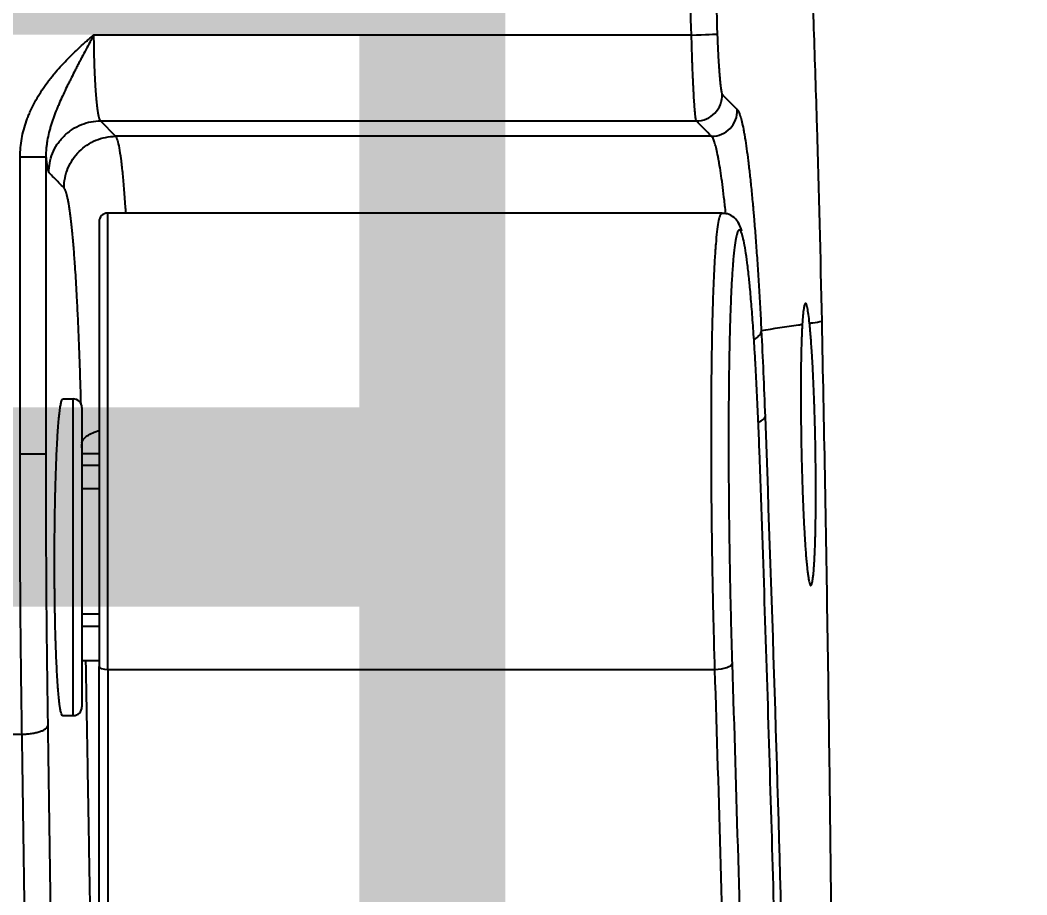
# Model space of a CAD drawing. Header units: millimetres. Extents: x -33000 to 294000, y 0 to 42408.
# Drawn here: x 231833.7 to 231892.2, y 17671 to 17721.8 of the extents above; entities that cross this region are included whole.
import ezdxf
from ezdxf.enums import TextEntityAlignment as Align

# ---------------------------------------------------------------- set-up
doc = ezdxf.new("R2010")
doc.units = ezdxf.units.MM
doc.header["$LTSCALE"] = 50
doc.layers.add('arch', color=8, linetype='Continuous')
doc.layers.add('실명', color=9, linetype='Continuous')
doc.styles.add('FORTELINE', font='malgun.ttf')

# ---------------------------------------------------------------- blocks, each defined once
blk = doc.blocks.new('A$C154C3404')
at = {"linetype": 'Continuous'}
for p, q in [((-233.208, -154.98), (-233.208, -155.6)), ((-214.808, -154.994), (-214.808, -155.6)), ((-233.208, -155.6), (-214.808, -155.6)), ((-215.308, -156.1), (-232.708, -156.1)), ((-230.008, -156.1), (-230.008, -157.101)), ((-228.008, -156.1), (-228.008, -157.101)), ((-227.292, -156.1), (-227.292, -157.101)), ((-220.008, -156.1), (-220.008, -157.101)), ((-218.653, -156.1), (-218.653, -157.101)), ((-218.008, -157.101), (-218.008, -156.1)), ((-255.25, -157.101), (-230.364, -157.101)), ((-204.508, -157.101), (-230.364, -157.101)), ((-198.65, -157.176), (-199.545, -158.058)), ((-198.65, -157.176), (-198.65, -191.82)), ((-230.527, -157.601), (-255.413, -157.601)), ((-230.527, -157.601), (-204.008, -157.601)), ((-204.008, -193.319), (-204.008, -157.601)), ((-199.545, -192.702), (-199.545, -158.058))]:
    blk.add_line(p, q, dxfattribs=at)
for centre, start, end in [((-232.708, -155.6), 180, 270), ((-215.308, -155.6), 270, 0), ((-204.508, -157.601), 0, 90)]:
    blk.add_arc(centre, 0.5, start, end, dxfattribs=at)
for centre, major_axis, ratio, start_param, end_param in [((-230.364, -157.601), (0, 0.5), 0.325982, 0, 1.570796), ((-197.152, -191.82), (1.053, -1.068), 0.997302, 3.935293, 5.53518), ((-193.657, -191.537), (0.053, -1.499), 0.00001, 4.712414, 6.233299), ((-230.201, -192.897), (0.032, -0.999), 0.32583, 4.701943, 6.230343), ((-198.047, -192.702), (1.053, -1.068), 0.997304, 3.935721, 5.534739), ((-215.872, -194.313), (0.055, -1.499), 0.325788, 5.548218, 6.230342)]:
    blk.add_ellipse(centre, major_axis=major_axis, ratio=ratio, start_param=start_param, end_param=end_param, dxfattribs=at)
for points, degree in [([(-234.291, 152.618), (-234.291, -152.618)], 1), ([(-217.991, -152.509), (-212.241, -152.514), (-206.49, -152.513), (-200.74, -152.51)], 3), ([(-200.734, -154.008), (-206.487, -154.011), (-212.24, -154.012), (-217.993, -154.007)], 3), ([(-218.008, -156.111), (-217.82, -156.108), (-217.631, -156.104), (-217.443, -156.101)], 3), ([(-193.657, -191.537), (-193.657, -179.952), (-193.657, -168.367), (-193.657, -156.782)], 3), ([(-230.527, -157.601), (-230.527, -169.366), (-230.527, -181.132), (-230.527, -192.897)], 3), ([(-199.545, -192.702), (-199.247, -192.408), (-198.948, -192.114), (-198.65, -191.82)], 3), ([(-253.26, -193.547), (-245.682, -193.357), (-238.104, -193.14), (-230.527, -192.897)], 3), ([(-230.186, -193.896), (-237.766, -194.139), (-245.345, -194.356), (-252.926, -194.546)], 3), ([(-210.825, -195.593), (-211.62, -195.634), (-213.252, -195.711), (-214.966, -195.779), (-215.843, -195.811)], 3), ([(-210.825, -195.593), (-210.717, -196.315), (-210.609, -197.038), (-210.501, -197.76)], 3), ([(-210.501, -197.76), (-210.49, -197.831), (-210.48, -197.902), (-210.469, -197.974)], 3), ([(-210.406, -198.398), (-210.396, -198.464), (-210.386, -198.531), (-210.376, -198.597)], 3), ([(-210.376, -198.597), (-210.35, -198.772), (-210.323, -198.948), (-210.297, -199.123)], 3)]:
    blk.add_open_spline(points, degree=degree, dxfattribs=at)
for points, knots in [([(-255.805, -152.905), (-252.219, -152.864), (-248.633, -152.82), (-241.462, -152.724), (-237.876, -152.673), (-234.29, -152.618)], [0, 0, 0, 0, 0.5, 0.5, 1, 1, 1, 1]), ([(-234.291, -152.618), (-233.963, -152.613), (-233.307, -152.604), (-232.649, -152.594), (-231.99, -152.585), (-231.659, -152.581), (-230.997, -152.572), (-230.665, -152.568), (-229.999, -152.56), (-229.665, -152.556), (-228.994, -152.549), (-228.658, -152.545), (-228.152, -152.54), (-227.982, -152.539), (-227.643, -152.536), (-227.473, -152.535), (-226.963, -152.53), (-226.622, -152.528), (-225.939, -152.523), (-225.597, -152.521), (-224.911, -152.518), (-224.567, -152.516), (-223.878, -152.514), (-223.533, -152.513), (-223.015, -152.511), (-222.842, -152.511), (-222.496, -152.51), (-222.323, -152.51), (-221.803, -152.509), (-221.457, -152.508), (-220.764, -152.508), (-220.418, -152.508), (-219.725, -152.508), (-219.032, -152.508), (-218.338, -152.508), (-217.991, -152.509)], [0, 0, 0, 0, 0.0625, 0.125, 0.125, 0.1875, 0.1875, 0.25, 0.25, 0.3125, 0.3125, 0.375, 0.375, 0.40625, 0.40625, 0.4375, 0.4375, 0.5, 0.5, 0.5625, 0.5625, 0.625, 0.625, 0.6875, 0.6875, 0.71875, 0.71875, 0.75, 0.75, 0.8125, 0.8125, 0.875, 0.875, 0.9375, 1, 1, 1, 1]), ([(-234.291, -152.618), (-234.289, -152.713), (-234.285, -152.808), (-234.271, -152.995), (-234.261, -153.086), (-234.235, -153.263), (-234.22, -153.347), (-234.184, -153.507), (-234.164, -153.582), (-234.12, -153.72), (-234.095, -153.783), (-234.043, -153.893), (-234.016, -153.941), (-233.958, -154.021), (-233.929, -154.052), (-233.868, -154.097), (-233.837, -154.111), (-233.806, -154.116)], [0, 0, 0, 0, 0.125, 0.125, 0.25, 0.25, 0.375, 0.375, 0.5, 0.5, 0.625, 0.625, 0.75, 0.75, 0.875, 0.875, 1, 1, 1, 1]), ([(-217.991, -152.509), (-217.991, -152.604), (-217.992, -152.698), (-217.992, -152.885), (-217.992, -152.976), (-217.992, -153.153), (-217.992, -153.238), (-217.992, -153.397), (-217.992, -153.472), (-217.992, -153.61), (-217.992, -153.673), (-217.992, -153.783), (-217.992, -153.831), (-217.993, -153.911), (-217.993, -153.942), (-217.993, -153.988), (-217.993, -154.002), (-217.993, -154.007)], [0, 0, 0, 0, 0.125, 0.125, 0.25, 0.25, 0.375, 0.375, 0.5, 0.5, 0.625, 0.625, 0.75, 0.75, 0.875, 0.875, 1, 1, 1, 1]), ([(-200.74, -152.51), (-200.56, -152.51), (-200.381, -152.518), (-200.027, -152.55), (-199.852, -152.573), (-199.503, -152.635), (-199.33, -152.674), (-198.987, -152.764), (-198.817, -152.817), (-198.605, -152.891), (-198.563, -152.906), (-198.479, -152.938), (-198.354, -152.986), (-198.23, -153.037), (-197.986, -153.144), (-197.826, -153.221), (-197.512, -153.385), (-197.358, -153.471), (-197.055, -153.654), (-196.906, -153.75), (-196.612, -153.95), (-196.468, -154.054), (-196.255, -154.216), (-196.184, -154.27), (-196.044, -154.382), (-195.975, -154.438), (-195.769, -154.609), (-195.635, -154.726), (-195.37, -154.965), (-195.24, -155.087), (-194.984, -155.336), (-194.858, -155.463), (-194.609, -155.72), (-194.487, -155.85), (-194.245, -156.113), (-194.126, -156.246), (-193.948, -156.446), (-193.889, -156.513), (-193.801, -156.614), (-193.772, -156.648), (-193.728, -156.698), (-193.713, -156.715), (-193.691, -156.74), (-193.683, -156.748), (-193.672, -156.761), (-193.668, -156.765), (-193.664, -156.769), (-193.663, -156.77), (-193.662, -156.771), (-193.662, -156.771), (-193.662, -156.771), (-193.662, -156.771), (-193.661, -156.771), (-193.661, -156.773), (-193.658, -156.776), (-193.656, -156.78), (-193.655, -156.782)], [0, 0, 0, 0, 0.0625, 0.0625, 0.125, 0.125, 0.1875, 0.1875, 0.25, 0.25, 0.265625, 0.265625, 0.28125, 0.3125, 0.3125, 0.375, 0.375, 0.4375, 0.4375, 0.5, 0.5, 0.5625, 0.5625, 0.59375, 0.59375, 0.625, 0.625, 0.6875, 0.6875, 0.75, 0.75, 0.8125, 0.8125, 0.875, 0.875, 0.9375, 0.9375, 0.96875, 0.96875, 0.984375, 0.984375, 0.992188, 0.992188, 0.996094, 0.996094, 0.998047, 0.998047, 0.998291, 0.998413, 0.998413, 0.998444, 0.998444, 0.998474, 0.998535, 0.999023, 1, 1, 1, 1]), ([(-200.74, -152.51), (-200.739, -152.606), (-200.739, -152.701), (-200.739, -152.887), (-200.738, -152.979), (-200.738, -153.155), (-200.738, -153.24), (-200.737, -153.4), (-200.737, -153.475), (-200.737, -153.613), (-200.737, -153.676), (-200.736, -153.786), (-200.736, -153.834), (-200.736, -153.913), (-200.736, -153.945), (-200.736, -153.99), (-200.736, -154.004), (-200.736, -154.009)], [0, 0, 0, 0, 0.125, 0.125, 0.25, 0.25, 0.375, 0.375, 0.5, 0.5, 0.625, 0.625, 0.75, 0.75, 0.875, 0.875, 1, 1, 1, 1]), ([(-233.806, -154.116), (-237.393, -154.17), (-240.979, -154.222), (-248.153, -154.318), (-251.74, -154.362), (-255.327, -154.403)], [0, 0, 0, 0, 0.5, 0.5, 1, 1, 1, 1]), ([(-217.993, -154.007), (-218.331, -154.006), (-219.008, -154.006), (-219.684, -154.006), (-220.359, -154.006), (-220.696, -154.006), (-221.369, -154.006), (-221.705, -154.007), (-222.376, -154.008), (-222.711, -154.009), (-223.379, -154.01), (-223.713, -154.012), (-224.378, -154.014), (-224.71, -154.016), (-225.373, -154.019), (-225.703, -154.021), (-226.362, -154.026), (-226.691, -154.028), (-227.346, -154.034), (-227.673, -154.037), (-228.325, -154.043), (-228.65, -154.047), (-229.3, -154.054), (-229.624, -154.058), (-230.271, -154.066), (-230.593, -154.07), (-231.238, -154.079), (-231.56, -154.083), (-232.203, -154.092), (-232.845, -154.102), (-233.486, -154.111), (-233.806, -154.116)], [0, 0, 0, 0, 0.0625, 0.125, 0.125, 0.1875, 0.1875, 0.25, 0.25, 0.3125, 0.3125, 0.375, 0.375, 0.4375, 0.4375, 0.5, 0.5, 0.5625, 0.5625, 0.625, 0.625, 0.6875, 0.6875, 0.75, 0.75, 0.8125, 0.8125, 0.875, 0.875, 0.9375, 1, 1, 1, 1]), ([(-202.544, -155.062), (-202.444, -154.964), (-202.245, -154.767), (-201.946, -154.473), (-201.746, -154.277), (-201.647, -154.18)], [0, 0, 0, 0, 0.334305, 0.667638, 1, 1, 1, 1]), ([(-200.735, -154.009), (-200.742, -154.009), (-200.755, -154.01), (-200.774, -154.012), (-200.794, -154.014), (-200.813, -154.016), (-200.833, -154.018), (-200.852, -154.02), (-200.871, -154.023), (-200.89, -154.025), (-200.909, -154.027), (-200.928, -154.029), (-200.947, -154.031), (-200.966, -154.033), (-200.985, -154.035), (-201.003, -154.038), (-201.022, -154.04), (-201.04, -154.042), (-201.058, -154.044), (-201.076, -154.047), (-201.094, -154.049), (-201.111, -154.051), (-201.129, -154.054), (-201.146, -154.056), (-201.164, -154.058), (-201.181, -154.061), (-201.197, -154.063), (-201.214, -154.066), (-201.23, -154.068), (-201.247, -154.071), (-201.263, -154.073), (-201.279, -154.076), (-201.294, -154.078), (-201.31, -154.081), (-201.325, -154.083), (-201.34, -154.086), (-201.354, -154.088), (-201.369, -154.091), (-201.383, -154.094), (-201.397, -154.097), (-201.411, -154.099), (-201.424, -154.102), (-201.437, -154.105), (-201.45, -154.107), (-201.462, -154.11), (-201.474, -154.113), (-201.486, -154.116), (-201.498, -154.119), (-201.509, -154.122), (-201.52, -154.124), (-201.53, -154.127), (-201.54, -154.13), (-201.55, -154.133), (-201.559, -154.136), (-201.568, -154.139), (-201.577, -154.142), (-201.585, -154.145), (-201.593, -154.148), (-201.6, -154.151), (-201.607, -154.154), (-201.614, -154.157), (-201.62, -154.161), (-201.626, -154.164), (-201.631, -154.167), (-201.636, -154.17), (-201.64, -154.173), (-201.644, -154.176), (-201.646, -154.179), (-201.647, -154.18)], [0, 0, 0, 0, 0.012246, 0.024582, 0.037008, 0.049524, 0.062129, 0.074824, 0.087609, 0.100484, 0.113449, 0.126503, 0.139647, 0.15288, 0.166203, 0.179616, 0.193118, 0.206709, 0.220391, 0.234161, 0.248021, 0.261971, 0.276009, 0.290137, 0.304355, 0.318662, 0.333057, 0.347543, 0.362117, 0.376781, 0.391533, 0.406375, 0.421306, 0.436326, 0.451435, 0.466633, 0.48192, 0.497297, 0.512762, 0.528316, 0.543959, 0.55969, 0.575511, 0.591421, 0.607419, 0.623507, 0.639683, 0.655949, 0.672303, 0.688746, 0.705279, 0.7219, 0.73861, 0.75541, 0.772298, 0.789276, 0.806343, 0.823499, 0.840745, 0.858081, 0.875506, 0.89302, 0.910625, 0.928319, 0.946104, 0.963979, 0.981944, 1, 1, 1, 1]), ([(-201.647, -154.18), (-201.471, -154.18), (-201.288, -154.196), (-200.917, -154.265), (-200.73, -154.319), (-200.361, -154.465), (-200.181, -154.558), (-199.838, -154.782), (-199.677, -154.913), (-199.384, -155.206), (-199.253, -155.367), (-199.029, -155.709), (-198.936, -155.89), (-198.716, -156.442), (-198.651, -156.823), (-198.65, -157.176)], [0, 0, 0, 0, 0.125, 0.125, 0.25, 0.25, 0.375, 0.375, 0.5, 0.5, 0.625, 0.625, 0.75, 0.75, 1, 1, 1, 1]), ([(-193.655, -156.782), (-193.657, -156.781), (-193.66, -156.779), (-193.664, -156.776), (-193.665, -156.775), (-193.666, -156.774), (-193.666, -156.774), (-193.667, -156.774), (-193.672, -156.772), (-193.677, -156.77), (-193.691, -156.763), (-193.7, -156.758), (-193.727, -156.744), (-193.745, -156.735), (-193.799, -156.706), (-193.835, -156.687), (-193.944, -156.631), (-194.016, -156.592), (-194.232, -156.478), (-194.375, -156.402), (-194.662, -156.25), (-194.806, -156.174), (-195.02, -156.061), (-195.092, -156.023), (-195.235, -155.948), (-195.307, -155.911), (-195.451, -155.837), (-195.522, -155.8), (-195.666, -155.726), (-195.737, -155.69), (-195.952, -155.581), (-196.095, -155.508), (-196.309, -155.401), (-196.381, -155.366), (-196.524, -155.295), (-196.595, -155.26), (-196.81, -155.156), (-196.954, -155.088), (-197.241, -154.953), (-197.385, -154.888), (-197.602, -154.792), (-197.675, -154.761), (-197.82, -154.699), (-197.893, -154.668), (-198.112, -154.578), (-198.259, -154.521), (-198.482, -154.439), (-198.556, -154.413), (-198.706, -154.362), (-198.781, -154.337), (-198.933, -154.29), (-199.009, -154.267), (-199.162, -154.224), (-199.239, -154.203), (-199.471, -154.146), (-199.626, -154.114), (-199.861, -154.074), (-199.939, -154.062), (-200.097, -154.042), (-200.176, -154.033), (-200.414, -154.013), (-200.574, -154.007), (-200.736, -154.009)], [0, 0, 0, 0, 0.000977, 0.001465, 0.001709, 0.001709, 0.001831, 0.001831, 0.001953, 0.003906, 0.003906, 0.007812, 0.007812, 0.015625, 0.015625, 0.03125, 0.03125, 0.0625, 0.0625, 0.125, 0.125, 0.1875, 0.1875, 0.21875, 0.21875, 0.25, 0.25, 0.28125, 0.28125, 0.3125, 0.3125, 0.375, 0.375, 0.40625, 0.40625, 0.4375, 0.4375, 0.5, 0.5, 0.5625, 0.5625, 0.59375, 0.59375, 0.625, 0.625, 0.6875, 0.6875, 0.71875, 0.71875, 0.75, 0.75, 0.78125, 0.78125, 0.8125, 0.8125, 0.875, 0.875, 0.90625, 0.90625, 0.9375, 0.9375, 1, 1, 1, 1]), ([(-233.208, -154.98), (-233.208, -154.964), (-233.193, -154.948), (-233.134, -154.916), (-233.09, -154.9), (-232.973, -154.87), (-232.9, -154.854), (-232.791, -154.835), (-232.757, -154.83), (-232.721, -154.824), (-232.696, -154.82), (-232.683, -154.819), (-232.62, -154.809), (-232.565, -154.802), (-232.392, -154.78), (-232.136, -154.752), (-231.828, -154.725), (-231.578, -154.706), (-231.491, -154.7), (-231.356, -154.691), (-231.311, -154.687), (-231.217, -154.681), (-231.17, -154.678), (-230.93, -154.663), (-230.727, -154.652), (-230.303, -154.63), (-230.081, -154.62), (-229.618, -154.601), (-229.377, -154.592), (-229.062, -154.581), (-228.999, -154.579), (-228.903, -154.576), (-228.871, -154.575), (-228.806, -154.573), (-228.644, -154.568), (-228.48, -154.564), (-228.081, -154.553), (-227.539, -154.541), (-226.974, -154.531), (-226.542, -154.525), (-226.397, -154.523), (-226.176, -154.52), (-226.102, -154.519), (-225.954, -154.518), (-225.88, -154.517), (-225.509, -154.514), (-225.211, -154.512), (-224.613, -154.509), (-224.314, -154.509), (-223.714, -154.51), (-223.413, -154.511), (-223.073, -154.513), (-223.036, -154.513), (-222.96, -154.514), (-222.922, -154.514), (-222.809, -154.515), (-222.584, -154.517), (-222.361, -154.519), (-221.918, -154.524), (-221.336, -154.532), (-220.771, -154.543), (-220.353, -154.552), (-220.215, -154.556), (-220.009, -154.561), (-219.941, -154.563), (-219.805, -154.566), (-219.738, -154.568), (-219.405, -154.578), (-219.147, -154.586), (-218.648, -154.603), (-218.407, -154.613), (-217.943, -154.633), (-217.72, -154.644), (-217.478, -154.656), (-217.451, -154.658), (-217.398, -154.66), (-217.319, -154.665), (-217.139, -154.675), (-216.992, -154.684), (-216.706, -154.702), (-216.349, -154.727), (-216.04, -154.754), (-215.826, -154.775), (-215.758, -154.782), (-215.628, -154.796), (-215.567, -154.804), (-215.393, -154.825), (-215.292, -154.84), (-215.118, -154.87), (-215.045, -154.885), (-214.957, -154.908), (-214.931, -154.916), (-214.897, -154.927), (-214.887, -154.931), (-214.868, -154.939), (-214.86, -154.943), (-214.823, -154.963), (-214.808, -154.978), (-214.808, -154.994)], [0, 0, 0, 0, 0.03125, 0.03125, 0.0625, 0.0625, 0.09375, 0.09375, 0.101562, 0.105469, 0.105469, 0.109375, 0.109375, 0.125, 0.125, 0.15625, 0.1875, 0.1875, 0.203125, 0.203125, 0.210938, 0.210938, 0.21875, 0.21875, 0.25, 0.25, 0.28125, 0.28125, 0.3125, 0.3125, 0.320313, 0.320313, 0.324219, 0.324219, 0.328125, 0.34375, 0.34375, 0.375, 0.40625, 0.40625, 0.421875, 0.421875, 0.429688, 0.429688, 0.4375, 0.4375, 0.46875, 0.46875, 0.5, 0.5, 0.53125, 0.53125, 0.535156, 0.535156, 0.539063, 0.539063, 0.546875, 0.5625, 0.5625, 0.59375, 0.625, 0.625, 0.640625, 0.640625, 0.648438, 0.648438, 0.65625, 0.65625, 0.6875, 0.6875, 0.71875, 0.71875, 0.75, 0.75, 0.753906, 0.753906, 0.757812, 0.765625, 0.78125, 0.78125, 0.8125, 0.84375, 0.84375, 0.859375, 0.859375, 0.875, 0.875, 0.90625, 0.90625, 0.9375, 0.9375, 0.953125, 0.953125, 0.960938, 0.960938, 0.96875, 0.96875, 1, 1, 1, 1]), ([(-214.808, -156.041), (-214.785, -156.04), (-214.739, -156.039), (-214.67, -156.037), (-214.602, -156.035), (-214.534, -156.033), (-214.465, -156.032), (-214.398, -156.03), (-214.112, -156.022), (-213.615, -156.007), (-212.917, -155.985), (-212.235, -155.961), (-211.346, -155.927), (-210.277, -155.882), (-209.206, -155.83), (-208.324, -155.782), (-207.608, -155.738), (-206.821, -155.686), (-205.993, -155.623), (-205.301, -155.561), (-204.8, -155.511), (-204.452, -155.472), (-204.131, -155.433), (-203.837, -155.393), (-203.573, -155.353), (-203.338, -155.313), (-203.132, -155.272), (-203.004, -155.242), (-202.932, -155.223), (-202.904, -155.216), (-202.877, -155.208), (-202.851, -155.201), (-202.826, -155.193), (-202.802, -155.186), (-202.779, -155.178), (-202.756, -155.17), (-202.735, -155.163), (-202.715, -155.155), (-202.695, -155.147), (-202.677, -155.14), (-202.659, -155.132), (-202.643, -155.124), (-202.627, -155.117), (-202.613, -155.109), (-202.599, -155.101), (-202.586, -155.093), (-202.574, -155.086), (-202.563, -155.078), (-202.553, -155.07), (-202.547, -155.065), (-202.544, -155.062)], [0, 0, 0, 0, 0.00328, 0.006559, 0.009835, 0.01311, 0.016383, 0.019654, 0.022924, 0.057663, 0.092386, 0.127141, 0.161976, 0.231771, 0.30158, 0.348098, 0.394547, 0.441043, 0.51077, 0.580511, 0.615477, 0.650382, 0.685273, 0.720198, 0.75505, 0.789822, 0.824564, 0.859324, 0.865628, 0.871938, 0.878256, 0.884581, 0.890913, 0.897253, 0.903602, 0.909959, 0.916325, 0.9227, 0.929084, 0.935477, 0.941881, 0.948294, 0.954718, 0.961153, 0.967599, 0.974056, 0.980524, 0.987004, 0.993496, 1, 1, 1, 1]), ([(-202.544, -155.062), (-202.348, -155.063), (-202.152, -155.082), (-201.768, -155.159), (-201.58, -155.216), (-201.218, -155.367), (-201.044, -155.46), (-200.718, -155.678), (-200.565, -155.803), (-200.288, -156.08), (-200.163, -156.232), (-199.944, -156.558), (-199.851, -156.732), (-199.7, -157.094), (-199.643, -157.282), (-199.565, -157.666), (-199.546, -157.862), (-199.545, -158.058)], [0, 0, 0, 0, 0.125, 0.125, 0.25, 0.25, 0.375, 0.375, 0.5, 0.5, 0.625, 0.625, 0.75, 0.75, 0.875, 0.875, 1, 1, 1, 1]), ([(-217.342, -156.099), (-217.229, -156.116), (-216.987, -156.274), (-216.752, -156.754), (-216.652, -157.069), (-216.646, -157.09)], [0, 0, 0, 0, 0.482421, 0.964911, 1, 1, 1, 1]), ([(-215.087, -156.048), (-215.064, -156.048), (-215.017, -156.046), (-214.947, -156.045), (-214.877, -156.043), (-214.831, -156.042), (-214.808, -156.041)], [0, 0, 0, 0, 0.250011, 0.500012, 0.750007, 1, 1, 1, 1]), ([(-250.578, -156.68), (-250.084, -156.673), (-249.098, -156.657), (-247.621, -156.634), (-246.148, -156.61), (-244.679, -156.586), (-243.213, -156.562), (-241.75, -156.537), (-240.292, -156.513), (-238.837, -156.488), (-237.385, -156.463), (-235.937, -156.438), (-234.493, -156.413), (-233.053, -156.387), (-231.616, -156.362), (-230.601, -156.344), (-230.066, -156.334), (-230.008, -156.333)], [0, 0, 0, 0, 0.071979, 0.143779, 0.215402, 0.286847, 0.358114, 0.429204, 0.500117, 0.570854, 0.641414, 0.711798, 0.782006, 0.852038, 0.921895, 0.991577, 1, 1, 1, 1]), ([(-193.657, -156.782), (-193.668, -156.782), (-193.692, -156.782), (-193.727, -156.782), (-193.763, -156.782), (-193.799, -156.783), (-193.835, -156.783), (-193.871, -156.783), (-193.907, -156.783), (-193.943, -156.783), (-193.98, -156.784), (-194.017, -156.784), (-194.053, -156.784), (-194.09, -156.785), (-194.127, -156.785), (-194.164, -156.786), (-194.201, -156.786), (-194.239, -156.786), (-194.276, -156.787), (-194.314, -156.788), (-194.352, -156.788), (-194.389, -156.789), (-194.427, -156.789), (-194.465, -156.79), (-194.503, -156.791), (-194.541, -156.791), (-194.58, -156.792), (-194.618, -156.793), (-194.656, -156.794), (-194.695, -156.795), (-194.734, -156.796), (-194.772, -156.796), (-194.811, -156.797), (-194.85, -156.798), (-194.889, -156.799), (-194.928, -156.8), (-194.967, -156.801), (-195.006, -156.803), (-195.045, -156.804), (-195.084, -156.805), (-195.123, -156.806), (-195.162, -156.807), (-195.202, -156.808), (-195.241, -156.81), (-195.28, -156.811), (-195.32, -156.812), (-195.359, -156.814), (-195.399, -156.815), (-195.438, -156.817), (-195.478, -156.818), (-195.517, -156.819), (-195.556, -156.821), (-195.596, -156.822), (-195.635, -156.824), (-195.675, -156.826), (-195.714, -156.827), (-195.754, -156.829), (-195.793, -156.831), (-195.832, -156.832), (-195.872, -156.834), (-195.911, -156.836), (-195.95, -156.838), (-195.989, -156.84), (-196.029, -156.841), (-196.068, -156.843), (-196.107, -156.845), (-196.146, -156.847), (-196.185, -156.849), (-196.223, -156.851), (-196.262, -156.853), (-196.301, -156.855), (-196.339, -156.857), (-196.378, -156.86), (-196.416, -156.862), (-196.454, -156.864), (-196.492, -156.866), (-196.53, -156.869), (-196.568, -156.871), (-196.606, -156.873), (-196.644, -156.875), (-196.681, -156.878), (-196.718, -156.88), (-196.755, -156.883), (-196.792, -156.885), (-196.829, -156.888), (-196.866, -156.89), (-196.902, -156.893), (-196.939, -156.895), (-196.975, -156.898), (-197.011, -156.901), (-197.046, -156.903), (-197.082, -156.906), (-197.117, -156.909), (-197.152, -156.912), (-197.187, -156.914), (-197.221, -156.917), (-197.256, -156.92), (-197.29, -156.923), (-197.324, -156.926), (-197.357, -156.929), (-197.391, -156.932), (-197.424, -156.935), (-197.456, -156.938), (-197.489, -156.941), (-197.521, -156.944), (-197.553, -156.947), (-197.585, -156.95), (-197.616, -156.954), (-197.647, -156.957), (-197.677, -156.96), (-197.708, -156.963), (-197.738, -156.967), (-197.767, -156.97), (-197.796, -156.973), (-197.825, -156.977), (-197.854, -156.98), (-197.882, -156.984), (-197.91, -156.987), (-197.937, -156.991), (-197.964, -156.994), (-197.99, -156.998), (-198.017, -157.001), (-198.042, -157.005), (-198.068, -157.009), (-198.092, -157.013), (-198.117, -157.016), (-198.141, -157.02), (-198.164, -157.024), (-198.187, -157.028), (-198.21, -157.031), (-198.232, -157.035), (-198.254, -157.039), (-198.275, -157.043), (-198.296, -157.047), (-198.316, -157.051), (-198.336, -157.055), (-198.355, -157.059), (-198.373, -157.063), (-198.391, -157.068), (-198.409, -157.072), (-198.426, -157.076), (-198.442, -157.08), (-198.458, -157.084), (-198.474, -157.089), (-198.489, -157.093), (-198.503, -157.097), (-198.516, -157.102), (-198.529, -157.106), (-198.542, -157.111), (-198.554, -157.115), (-198.565, -157.119), (-198.576, -157.124), (-198.585, -157.129), (-198.595, -157.133), (-198.604, -157.138), (-198.612, -157.142), (-198.619, -157.147), (-198.626, -157.152), (-198.632, -157.156), (-198.637, -157.161), (-198.642, -157.166), (-198.646, -157.171), (-198.649, -157.174), (-198.65, -157.176)], [0, 0, 0, 0, 0.004651, 0.009321, 0.014011, 0.01872, 0.023448, 0.028196, 0.032963, 0.037749, 0.042555, 0.047381, 0.052226, 0.05709, 0.061973, 0.066876, 0.071799, 0.076741, 0.081702, 0.086683, 0.091683, 0.096703, 0.101742, 0.106801, 0.111879, 0.116976, 0.122093, 0.127229, 0.132385, 0.13756, 0.142755, 0.147969, 0.153203, 0.158456, 0.163729, 0.169021, 0.174333, 0.179664, 0.185014, 0.190384, 0.195774, 0.201183, 0.206611, 0.212059, 0.217527, 0.223014, 0.22852, 0.234046, 0.239592, 0.245157, 0.250741, 0.256345, 0.261969, 0.267612, 0.273274, 0.278956, 0.284658, 0.290379, 0.296119, 0.30188, 0.307659, 0.313458, 0.319277, 0.325115, 0.330973, 0.33685, 0.342747, 0.348664, 0.354599, 0.360555, 0.36653, 0.372524, 0.378539, 0.384572, 0.390625, 0.396698, 0.40279, 0.408902, 0.415034, 0.421184, 0.427355, 0.433545, 0.439755, 0.445984, 0.452233, 0.458501, 0.464789, 0.471096, 0.477423, 0.48377, 0.490136, 0.496521, 0.502927, 0.509352, 0.515796, 0.52226, 0.528744, 0.535247, 0.54177, 0.548312, 0.554874, 0.561455, 0.568056, 0.574677, 0.581317, 0.587977, 0.594656, 0.601355, 0.608074, 0.614812, 0.62157, 0.628347, 0.635144, 0.641961, 0.648797, 0.655653, 0.662528, 0.669423, 0.676338, 0.683272, 0.690226, 0.697199, 0.704192, 0.711205, 0.718237, 0.725289, 0.73236, 0.739451, 0.746562, 0.753692, 0.760842, 0.768012, 0.775201, 0.78241, 0.789638, 0.796886, 0.804154, 0.811441, 0.818748, 0.826074, 0.83342, 0.840786, 0.848171, 0.855576, 0.863001, 0.870445, 0.877909, 0.885392, 0.892895, 0.900418, 0.90796, 0.915522, 0.923104, 0.930705, 0.938326, 0.945967, 0.953627, 0.961306, 0.969006, 0.976725, 0.984464, 0.992222, 1, 1, 1, 1]), ([(-199.545, -158.058), (-199.587, -158.095), (-199.667, -158.13), (-199.895, -158.199), (-200.044, -158.233), (-200.402, -158.298), (-200.611, -158.33), (-201.084, -158.392), (-201.347, -158.422), (-201.919, -158.48), (-202.229, -158.508), (-202.886, -158.562), (-203.234, -158.589), (-203.721, -158.623), (-203.846, -158.631), (-203.973, -158.639)], [0, 0, 0, 0, 0.157747, 0.157747, 0.315495, 0.315495, 0.473242, 0.473242, 0.630989, 0.630989, 0.788737, 0.788737, 0.946484, 0.946484, 1, 1, 1, 1]), ([(-193.657, -191.537), (-188.886, -191.368), (-184.117, -191.162), (-176.967, -190.779), (-174.585, -190.639), (-169.821, -190.33), (-167.441, -190.162), (-165.061, -189.977)], [0, 0, 0, 0, 0.5, 0.5, 0.75, 0.75, 1, 1, 1, 1]), ([(-198.65, -191.82), (-198.641, -191.814), (-198.625, -191.808), (-198.59, -191.799), (-198.577, -191.796), (-198.546, -191.79), (-198.528, -191.787), (-198.471, -191.777), (-198.425, -191.771), (-198.321, -191.758), (-198.203, -191.745), (-198.057, -191.732), (-197.957, -191.724), (-197.937, -191.722), (-197.895, -191.719), (-197.874, -191.717), (-197.809, -191.712), (-197.764, -191.709), (-197.626, -191.699), (-197.43, -191.686), (-197.212, -191.673), (-197.04, -191.664), (-196.952, -191.659), (-196.861, -191.654), (-196.8, -191.651), (-196.768, -191.649), (-196.612, -191.641), (-196.482, -191.635), (-196.217, -191.623), (-195.944, -191.611), (-195.657, -191.6), (-195.473, -191.593), (-195.436, -191.591), (-195.361, -191.588), (-195.324, -191.587), (-195.211, -191.583), (-195.135, -191.58), (-194.907, -191.573), (-194.6, -191.563), (-194.289, -191.553), (-193.975, -191.545), (-193.816, -191.541), (-193.657, -191.537)], [0, 0, 0, 0, 0.0625, 0.0625, 0.09375, 0.09375, 0.125, 0.125, 0.1875, 0.1875, 0.25, 0.3125, 0.3125, 0.328125, 0.328125, 0.34375, 0.34375, 0.375, 0.375, 0.4375, 0.5, 0.5, 0.53125, 0.546875, 0.546875, 0.5625, 0.5625, 0.625, 0.625, 0.6875, 0.75, 0.75, 0.765625, 0.765625, 0.78125, 0.78125, 0.8125, 0.8125, 0.875, 0.9375, 0.9375, 1, 1, 1, 1]), ([(-164.945, -191.471), (-167.33, -191.656), (-169.716, -191.825), (-174.489, -192.134), (-176.877, -192.275), (-184.043, -192.659), (-188.823, -192.865), (-193.604, -193.034)], [0, 0, 0, 0, 0.25, 0.25, 0.5, 0.5, 1, 1, 1, 1]), ([(-230.527, -192.897), (-229.903, -192.878), (-229.272, -192.86), (-228.001, -192.828), (-227.361, -192.812), (-226.068, -192.784), (-225.417, -192.772), (-224.596, -192.757), (-224.432, -192.755), (-224.102, -192.749), (-223.936, -192.747), (-223.441, -192.739), (-223.111, -192.734), (-222.617, -192.728), (-222.453, -192.726), (-222.124, -192.722), (-221.959, -192.72), (-221.467, -192.714), (-221.141, -192.711), (-220.169, -192.702), (-219.53, -192.697), (-218.27, -192.691), (-217.649, -192.69), (-216.73, -192.69), (-216.426, -192.69), (-215.973, -192.691), (-215.747, -192.692), (-215.523, -192.692), (-215.374, -192.693), (-215.299, -192.693), (-214.632, -192.697), (-214.058, -192.701), (-212.947, -192.712), (-212.41, -192.72), (-211.373, -192.737), (-210.872, -192.747), (-210.27, -192.761), (-210.151, -192.764), (-209.974, -192.769), (-209.915, -192.771), (-209.799, -192.774), (-209.509, -192.782), (-209.23, -192.791), (-208.58, -192.812), (-207.765, -192.844), (-207.055, -192.88), (-206.561, -192.91), (-206.403, -192.92), (-206.176, -192.936), (-206.102, -192.941), (-205.993, -192.95), (-205.958, -192.952), (-205.887, -192.958), (-205.853, -192.961), (-205.545, -192.986), (-205.302, -193.009), (-204.879, -193.058), (-204.698, -193.084), (-204.397, -193.137), (-204.277, -193.165), (-204.178, -193.197), (-204.167, -193.201), (-204.147, -193.208), (-204.138, -193.212), (-204.11, -193.223), (-204.094, -193.23), (-204.052, -193.253), (-204.032, -193.268), (-204.012, -193.294), (-204.008, -193.306), (-204.008, -193.317)], [0, 0, 0, 0, 0.051634, 0.051634, 0.103268, 0.103268, 0.154903, 0.154903, 0.167811, 0.167811, 0.18072, 0.18072, 0.206537, 0.206537, 0.219445, 0.219445, 0.232354, 0.232354, 0.258171, 0.258171, 0.309805, 0.309805, 0.361439, 0.361439, 0.387257, 0.387257, 0.400165, 0.406619, 0.406619, 0.413074, 0.413074, 0.464708, 0.464708, 0.516342, 0.516342, 0.567976, 0.567976, 0.580885, 0.580885, 0.587339, 0.587339, 0.593793, 0.619611, 0.619611, 0.671245, 0.722879, 0.722879, 0.748696, 0.748696, 0.761605, 0.761605, 0.768059, 0.768059, 0.774513, 0.774513, 0.826147, 0.826147, 0.877782, 0.877782, 0.929416, 0.929416, 0.93587, 0.93587, 0.942324, 0.942324, 0.955233, 0.955233, 0.98105, 0.98105, 1, 1, 1, 1]), ([(-203.979, -193.525), (-203.954, -193.522), (-203.64, -193.489), (-203.068, -193.425), (-202.326, -193.333), (-201.885, -193.271), (-201.47, -193.209), (-201.277, -193.178), (-201.074, -193.143), (-201.052, -193.139), (-201.008, -193.132), (-200.943, -193.12), (-200.796, -193.093), (-200.678, -193.07), (-200.454, -193.024), (-200.187, -192.964), (-199.877, -192.874), (-199.73, -192.816), (-199.614, -192.759), (-199.572, -192.73), (-199.545, -192.702)], [0, 0, 0, 0, 0.00952, 0.119573, 0.229626, 0.33968, 0.33968, 0.449733, 0.449733, 0.46349, 0.46349, 0.477246, 0.50476, 0.559787, 0.559787, 0.66984, 0.779893, 0.889947, 0.889947, 1, 1, 1, 1]), ([(-193.604, -193.034), (-193.715, -193.038), (-193.826, -193.042), (-194.047, -193.051), (-194.265, -193.06), (-194.48, -193.07), (-194.64, -193.078), (-194.693, -193.08), (-194.772, -193.084), (-194.798, -193.086), (-194.85, -193.088), (-194.98, -193.095), (-195.207, -193.108), (-195.494, -193.126), (-195.675, -193.138), (-195.785, -193.146), (-195.806, -193.148), (-195.85, -193.151), (-195.913, -193.156), (-195.975, -193.161), (-196.096, -193.17), (-196.248, -193.183), (-196.386, -193.197), (-196.483, -193.206), (-196.514, -193.21), (-196.56, -193.215), (-196.574, -193.216), (-196.604, -193.22), (-196.675, -193.228), (-196.79, -193.243), (-196.915, -193.262), (-196.979, -193.275), (-197.019, -193.284), (-197.031, -193.287), (-197.053, -193.293), (-197.062, -193.296), (-197.087, -193.305), (-197.098, -193.311), (-197.104, -193.317)], [0, 0, 0, 0, 0.0625, 0.0625, 0.125, 0.1875, 0.1875, 0.21875, 0.21875, 0.234375, 0.234375, 0.25, 0.3125, 0.375, 0.4375, 0.4375, 0.453125, 0.453125, 0.46875, 0.5, 0.5, 0.5625, 0.625, 0.625, 0.65625, 0.65625, 0.671875, 0.671875, 0.6875, 0.75, 0.8125, 0.875, 0.875, 0.90625, 0.90625, 0.9375, 0.9375, 1, 1, 1, 1]), ([(-205.188, -194.181), (-205.268, -194.156), (-205.371, -194.132), (-205.639, -194.082), (-205.812, -194.057), (-206.214, -194.008), (-206.444, -193.984), (-206.737, -193.959), (-206.77, -193.956), (-206.837, -193.951), (-206.871, -193.948), (-206.974, -193.94), (-207.185, -193.924), (-207.411, -193.908), (-207.88, -193.879), (-208.556, -193.842), (-209.33, -193.811), (-209.948, -193.789), (-210.16, -193.782), (-210.433, -193.774), (-210.488, -193.772), (-210.599, -193.769), (-210.655, -193.768), (-210.823, -193.763), (-210.937, -193.76), (-211.509, -193.745), (-211.984, -193.735), (-212.97, -193.718), (-213.481, -193.711), (-214.536, -193.699), (-215.082, -193.695), (-215.716, -193.692), (-215.787, -193.692), (-215.929, -193.691), (-216.142, -193.69), (-216.356, -193.69), (-216.786, -193.689), (-217.075, -193.688), (-217.949, -193.688), (-218.539, -193.69), (-219.737, -193.696), (-220.344, -193.701), (-221.267, -193.709), (-221.577, -193.713), (-222.045, -193.718), (-222.201, -193.72), (-222.514, -193.724), (-222.67, -193.726), (-223.14, -193.733), (-223.453, -193.738), (-223.924, -193.745), (-224.081, -193.748), (-224.394, -193.753), (-224.55, -193.756), (-225.331, -193.77), (-225.95, -193.783), (-227.177, -193.811), (-227.786, -193.826), (-228.994, -193.859), (-229.593, -193.877), (-230.186, -193.896)], [0, 0, 0, 0, 0.048924, 0.048924, 0.10487, 0.10487, 0.160816, 0.160816, 0.167809, 0.167809, 0.174802, 0.174802, 0.188788, 0.216761, 0.216761, 0.272707, 0.328652, 0.328652, 0.356625, 0.356625, 0.363618, 0.363618, 0.370612, 0.370612, 0.384598, 0.384598, 0.440544, 0.440544, 0.496489, 0.496489, 0.552435, 0.552435, 0.559428, 0.559428, 0.566421, 0.580408, 0.580408, 0.608381, 0.608381, 0.664326, 0.664326, 0.720272, 0.720272, 0.748245, 0.748245, 0.762231, 0.762231, 0.776217, 0.776217, 0.80419, 0.80419, 0.818177, 0.818177, 0.832163, 0.832163, 0.888109, 0.888109, 0.944054, 0.944054, 1, 1, 1, 1]), ([(-205.057, -194.453), (-205.011, -194.443), (-204.833, -194.397), (-204.628, -194.311), (-204.294, -194.074), (-204.037, -193.698), (-204.031, -193.431), (-204.04, -193.321)], [0, 0, 0, 0, 0.128065, 0.495496, 0.71633, 0.893178, 1, 1, 1, 1]), ([(-197.104, -193.317), (-197.156, -193.369), (-197.209, -193.42), (-197.471, -193.678), (-197.68, -193.884), (-197.926, -194.127), (-197.964, -194.163), (-198.001, -194.2)], [0, 0, 0, 0, 0.175122, 0.175122, 0.875609, 0.875609, 1, 1, 1, 1]), ([(-198.001, -194.2), (-198.029, -194.228), (-198.075, -194.256), (-198.197, -194.314), (-198.353, -194.372), (-198.682, -194.461), (-198.967, -194.522), (-199.204, -194.568), (-199.329, -194.591), (-199.485, -194.618), (-199.555, -194.629), (-199.601, -194.637), (-199.625, -194.641), (-199.84, -194.676), (-200.046, -194.707), (-200.486, -194.769), (-200.954, -194.831), (-201.742, -194.923), (-202.615, -195.015), (-203.254, -195.075), (-203.671, -195.113), (-203.798, -195.124), (-203.926, -195.135), (-204.012, -195.142), (-204.056, -195.146), (-204.273, -195.165), (-204.45, -195.18), (-204.989, -195.224), (-205.73, -195.281), (-206.905, -195.365), (-208.144, -195.444), (-209.012, -195.496), (-209.902, -195.545), (-210.358, -195.57), (-210.825, -195.593)], [0, 0, 0, 0, 0.0625, 0.0625, 0.125, 0.1875, 0.25, 0.25, 0.28125, 0.296875, 0.304688, 0.304688, 0.3125, 0.3125, 0.375, 0.375, 0.4375, 0.5, 0.5625, 0.625, 0.625, 0.640625, 0.648438, 0.648438, 0.65625, 0.65625, 0.6875, 0.6875, 0.75, 0.8125, 0.875, 0.9375, 0.9375, 1, 1, 1, 1]), ([(-205.305, -194.498), (-205.276, -194.489), (-205.249, -194.481), (-205.125, -194.439), (-204.989, -194.374), (-204.973, -194.312), (-205.007, -194.266), (-205.025, -194.251), (-205.065, -194.229), (-205.081, -194.221), (-205.107, -194.21), (-205.116, -194.207), (-205.135, -194.199), (-205.145, -194.196), (-205.166, -194.189), (-205.177, -194.185), (-205.188, -194.181)], [0, 0, 0, 0, 0.074612, 0.074612, 0.370689, 0.666766, 0.666766, 0.814805, 0.814805, 0.888824, 0.888824, 0.925834, 0.925834, 0.962843, 0.962843, 1, 1, 1, 1]), ([(-217.795, -195.485), (-217.202, -195.464), (-216.623, -195.441), (-215.496, -195.394), (-214.947, -195.369), (-213.878, -195.316), (-213.358, -195.289), (-212.726, -195.253), (-212.538, -195.242), (-212.352, -195.231), (-212.229, -195.224), (-212.167, -195.22), (-211.861, -195.202), (-211.623, -195.187), (-210.924, -195.141), (-210.48, -195.11), (-209.639, -195.047), (-209.24, -195.014), (-208.677, -194.965), (-208.494, -194.948), (-208.23, -194.923), (-208.143, -194.915), (-207.972, -194.898), (-207.888, -194.889), (-207.478, -194.846), (-207.178, -194.812), (-206.635, -194.744), (-206.391, -194.71), (-205.96, -194.642), (-205.772, -194.607), (-205.573, -194.565), (-205.535, -194.556), (-205.48, -194.544), (-205.463, -194.539), (-205.428, -194.531), (-205.378, -194.518), (-205.333, -194.506), (-205.305, -194.498)], [0, 0, 0, 0, 0.093041, 0.093041, 0.186081, 0.186081, 0.279122, 0.279122, 0.302382, 0.314012, 0.314012, 0.325642, 0.325642, 0.372162, 0.372162, 0.465203, 0.465203, 0.558243, 0.558243, 0.604764, 0.604764, 0.628024, 0.628024, 0.651284, 0.651284, 0.744324, 0.744324, 0.837365, 0.837365, 0.930405, 0.930405, 0.953666, 0.953666, 0.965296, 0.965296, 0.976926, 1, 1, 1, 1]), ([(-210.825, -195.593), (-210.875, -195.59), (-210.925, -195.578), (-211.023, -195.535), (-211.071, -195.505), (-211.165, -195.427), (-211.21, -195.38), (-211.288, -195.278), (-211.323, -195.227), (-211.355, -195.17)], [0, 0, 0, 0, 0.260289, 0.260289, 0.520579, 0.520579, 0.780868, 0.780868, 1, 1, 1, 1]), ([(-215.843, -195.811), (-227.226, -196.227), (-238.61, -196.586), (-252.841, -196.953), (-255.688, -197.022), (-261.381, -197.152), (-267.074, -197.275), (-272.767, -197.386), (-278.461, -197.493), (-281.307, -197.544), (-289.848, -197.694), (-295.541, -197.788), (-306.929, -197.964), (-312.623, -198.047), (-324.01, -198.2), (-329.704, -198.272), (-338.245, -198.372), (-341.092, -198.404), (-346.786, -198.467), (-349.633, -198.498), (-352.48, -198.528)], [0, 0, 0, 0, 0.25, 0.25, 0.3125, 0.3125, 0.375, 0.4375, 0.4375, 0.5, 0.5, 0.625, 0.625, 0.75, 0.75, 0.875, 0.875, 0.9375, 0.9375, 1, 1, 1, 1]), ([(-252.991, -196.558), (-247.125, -196.41), (-241.258, -196.247), (-232.459, -195.979), (-229.526, -195.886), (-223.66, -195.692), (-220.728, -195.591), (-217.795, -195.485)], [0, 0, 0, 0, 0.5, 0.5, 0.75, 0.75, 1, 1, 1, 1]), ([(-210.297, -199.123), (-206.514, -199.044), (-202.732, -198.95), (-197.059, -198.78), (-195.169, -198.719), (-191.388, -198.584), (-189.497, -198.511), (-185.717, -198.353), (-183.827, -198.267), (-180.048, -198.081), (-176.271, -197.88), (-172.495, -197.646), (-168.72, -197.394), (-166.833, -197.259), (-164.947, -197.115)], [0, 0, 0, 0, 0.25, 0.25, 0.375, 0.375, 0.5, 0.5, 0.625, 0.625, 0.75, 0.875, 0.875, 1, 1, 1, 1]), ([(-210.469, -197.974), (-210.527, -197.97), (-210.618, -197.965), (-210.713, -197.96), (-210.777, -197.957), (-210.81, -197.955), (-210.975, -197.947), (-211.114, -197.942), (-211.405, -197.931), (-211.708, -197.921), (-212.036, -197.913), (-212.377, -197.906), (-212.554, -197.903), (-212.783, -197.899), (-212.829, -197.899), (-212.922, -197.897), (-213.061, -197.895), (-213.204, -197.894), (-213.491, -197.891), (-213.881, -197.889), (-214.286, -197.888), (-214.699, -197.888), (-214.909, -197.889), (-215.23, -197.89), (-215.339, -197.891), (-215.555, -197.892), (-215.664, -197.893), (-215.99, -197.896), (-216.426, -197.901), (-217.086, -197.91), (-217.53, -197.919), (-217.808, -197.924), (-217.864, -197.926), (-217.976, -197.928), (-218.032, -197.929), (-218.199, -197.933), (-218.31, -197.936), (-218.641, -197.944), (-219.078, -197.955), (-219.721, -197.975), (-220.142, -197.99), (-220.454, -198.001), (-220.557, -198.005), (-220.711, -198.011), (-220.763, -198.013), (-220.865, -198.017), (-221.117, -198.028), (-221.559, -198.047), (-222.118, -198.074), (-222.471, -198.094), (-222.729, -198.109), (-222.813, -198.114), (-222.938, -198.122), (-222.98, -198.124), (-223.062, -198.13), (-223.265, -198.143), (-223.609, -198.166), (-224.026, -198.199), (-224.276, -198.222), (-224.452, -198.239), (-224.538, -198.247), (-224.62, -198.256), (-224.673, -198.262), (-224.7, -198.265), (-224.828, -198.279), (-224.922, -198.291), (-225.094, -198.314), (-225.248, -198.337), (-225.368, -198.36), (-225.472, -198.384), (-225.515, -198.395), (-225.558, -198.41), (-225.566, -198.413), (-225.581, -198.419), (-225.602, -198.427), (-225.617, -198.436), (-225.642, -198.453), (-225.656, -198.475), (-225.635, -198.497), (-225.596, -198.518), (-225.568, -198.529), (-225.521, -198.542), (-225.511, -198.544), (-225.49, -198.549), (-225.456, -198.557), (-225.418, -198.564), (-225.336, -198.579), (-225.209, -198.598), (-224.968, -198.625), (-224.774, -198.642), (-224.642, -198.652), (-224.615, -198.654), (-224.56, -198.658), (-224.532, -198.66), (-224.447, -198.666), (-224.388, -198.669), (-224.207, -198.68), (-223.951, -198.694), (-223.526, -198.712), (-223.215, -198.723), (-222.971, -198.73), (-222.888, -198.732), (-222.761, -198.736), (-222.718, -198.737), (-222.632, -198.739), (-222.416, -198.744), (-222.013, -198.751), (-221.448, -198.759), (-221.053, -198.762), (-220.75, -198.763), (-220.647, -198.764), (-220.492, -198.764), (-220.44, -198.764), (-220.336, -198.764), (-220.283, -198.764), (-220.021, -198.764), (-219.809, -198.764), (-219.382, -198.762), (-218.952, -198.759), (-218.514, -198.754), (-218.183, -198.75), (-218.016, -198.747), (-217.849, -198.745), (-217.737, -198.743), (-217.681, -198.742), (-217.402, -198.737), (-217.18, -198.732), (-216.738, -198.723), (-216.298, -198.712), (-215.864, -198.7), (-215.539, -198.69), (-215.432, -198.686), (-215.217, -198.679), (-215.109, -198.676), (-214.789, -198.664), (-214.579, -198.657), (-214.169, -198.64), (-213.766, -198.623), (-213.38, -198.605), (-213.002, -198.586), (-212.817, -198.576), (-212.591, -198.563), (-212.546, -198.56), (-212.456, -198.555), (-212.324, -198.547), (-212.195, -198.539), (-211.943, -198.524), (-211.619, -198.502), (-211.173, -198.468), (-210.901, -198.445), (-210.739, -198.43), (-210.707, -198.427), (-210.644, -198.422), (-210.613, -198.419), (-210.521, -198.41), (-210.463, -198.404), (-210.406, -198.398)], [0, 0, 0, 0, 0.007813, 0.011719, 0.011719, 0.015625, 0.015625, 0.03125, 0.03125, 0.046875, 0.0625, 0.0625, 0.078125, 0.078125, 0.082031, 0.082031, 0.085938, 0.09375, 0.09375, 0.109375, 0.125, 0.125, 0.140625, 0.140625, 0.148438, 0.148438, 0.15625, 0.15625, 0.171875, 0.1875, 0.203125, 0.203125, 0.207031, 0.207031, 0.210938, 0.210938, 0.21875, 0.21875, 0.234375, 0.25, 0.265625, 0.265625, 0.273438, 0.273438, 0.277344, 0.277344, 0.28125, 0.296875, 0.3125, 0.328125, 0.328125, 0.335938, 0.335938, 0.339844, 0.339844, 0.34375, 0.359375, 0.375, 0.390625, 0.390625, 0.398438, 0.402344, 0.402344, 0.40625, 0.40625, 0.421875, 0.421875, 0.4375, 0.453125, 0.453125, 0.46875, 0.46875, 0.472656, 0.472656, 0.476563, 0.484375, 0.484375, 0.5, 0.515625, 0.515625, 0.53125, 0.53125, 0.535156, 0.535156, 0.539063, 0.546875, 0.546875, 0.5625, 0.578125, 0.59375, 0.59375, 0.597656, 0.597656, 0.601563, 0.601563, 0.609375, 0.609375, 0.625, 0.640625, 0.65625, 0.65625, 0.664063, 0.664063, 0.667969, 0.667969, 0.671875, 0.6875, 0.703125, 0.71875, 0.71875, 0.726563, 0.726563, 0.730469, 0.730469, 0.734375, 0.734375, 0.75, 0.75, 0.765625, 0.78125, 0.78125, 0.789063, 0.792969, 0.792969, 0.796875, 0.796875, 0.8125, 0.8125, 0.828125, 0.84375, 0.84375, 0.851563, 0.851563, 0.859375, 0.859375, 0.875, 0.875, 0.890625, 0.90625, 0.90625, 0.921875, 0.921875, 0.925781, 0.925781, 0.929688, 0.9375, 0.9375, 0.953125, 0.96875, 0.984375, 0.984375, 0.988281, 0.988281, 0.992187, 0.992187, 1, 1, 1, 1]), ([(-210.406, -198.398), (-210.215, -198.378), (-210.047, -198.358), (-209.757, -198.317), (-209.634, -198.297), (-209.511, -198.272), (-209.488, -198.267), (-209.445, -198.257), (-209.425, -198.252), (-209.37, -198.237), (-209.34, -198.227), (-209.268, -198.198), (-209.245, -198.179), (-209.248, -198.156), (-209.251, -198.151), (-209.258, -198.142), (-209.264, -198.137), (-209.285, -198.124), (-209.305, -198.115), (-209.385, -198.089), (-209.463, -198.072), (-209.616, -198.049), (-209.673, -198.041), (-209.769, -198.03), (-209.819, -198.025), (-209.872, -198.019), (-209.908, -198.016), (-209.927, -198.014), (-210.098, -197.998), (-210.272, -197.985), (-210.469, -197.974)], [0, 0, 0, 0, 0.125, 0.125, 0.25, 0.25, 0.28125, 0.28125, 0.3125, 0.3125, 0.375, 0.375, 0.5, 0.5, 0.53125, 0.53125, 0.5625, 0.5625, 0.625, 0.625, 0.75, 0.75, 0.8125, 0.8125, 0.84375, 0.859375, 0.859375, 0.875, 0.875, 1, 1, 1, 1]), ([(-352.976, -199.601), (-350.004, -199.618), (-347.031, -199.636), (-341.086, -199.67), (-338.114, -199.687), (-329.196, -199.734), (-323.251, -199.761), (-314.333, -199.795), (-311.36, -199.804), (-305.415, -199.82), (-296.497, -199.839), (-287.579, -199.843), (-275.689, -199.835), (-269.743, -199.824), (-260.826, -199.787), (-257.853, -199.772), (-251.908, -199.731), (-248.936, -199.706), (-240.019, -199.618), (-234.074, -199.542), (-222.185, -199.356), (-216.241, -199.247), (-210.297, -199.123)], [0, 0, 0, 0, 0.0625, 0.0625, 0.125, 0.125, 0.25, 0.25, 0.3125, 0.3125, 0.375, 0.5, 0.5, 0.625, 0.625, 0.6875, 0.6875, 0.75, 0.75, 0.875, 0.875, 1, 1, 1, 1])]:
    blk.add_open_spline(points, degree=3, knots=knots, dxfattribs=at)

msp = doc.modelspace()

# ---------------------------------------------------------------- block references
at = {"layer": 'arch', "ltscale": 25, "rotation": 89.99999999999999}
msp.add_blockref('A$C154C3404', (231681.206, 17914.605), dxfattribs=at)

# ---------------------------------------------------------------- texts
at = {"layer": '실명', "ltscale": 25, "style": 'FORTELINE', "width": 0.6}
msp.add_text('가족욕실(양변기)', height=125, dxfattribs=at).set_placement((231639.514, 17682.357), align=Align.MIDDLE_CENTER)

doc.saveas('drawing.dxf')
